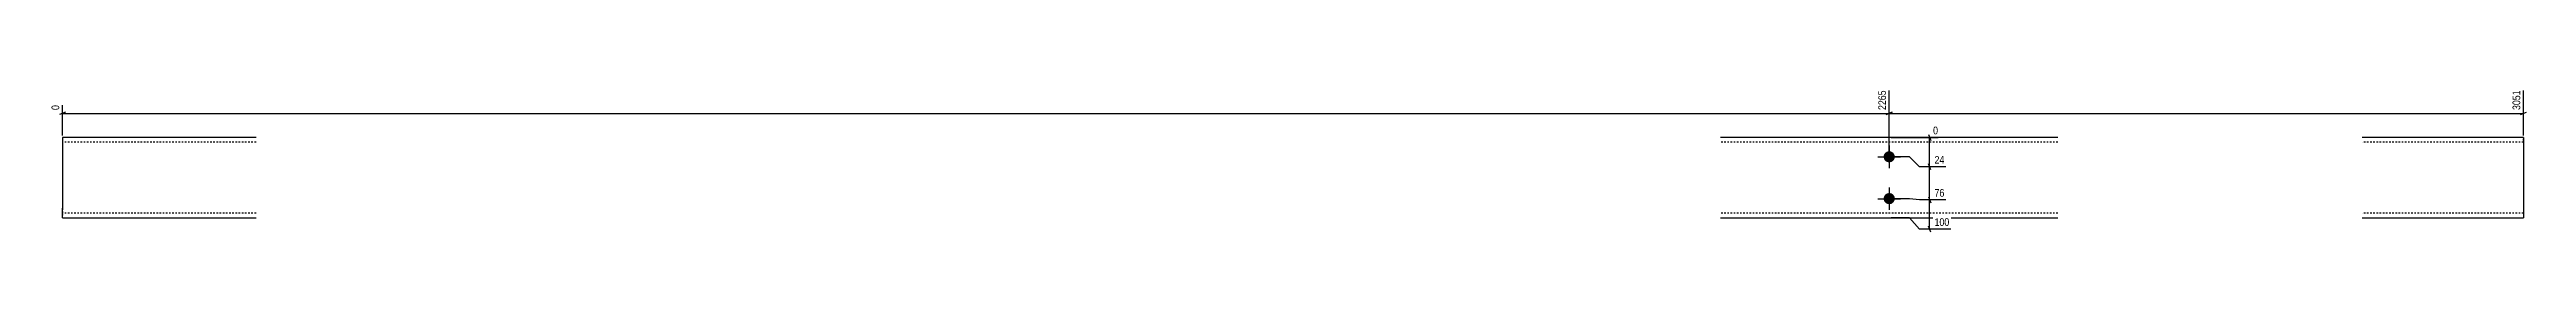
# Model space of a CAD drawing. Header units: millimetres. Extents: x 5 to 12026, y 8 to 186.
# Drawn here: x 5 to 3077, y 8 to 186 of the extents above; entities that cross this region are included whole.
import ezdxf

# ---------------------------------------------------------------- set-up
doc = ezdxf.new("R2010")
doc.units = ezdxf.units.MM
doc.linetypes.add('DXK_LINE_DOT2', pattern=[3.9198, 1.9599, -1.9599])
doc.layers.add('MÅLSÆTNING', color=7, linetype='Continuous')
doc.layers.add('STÅL', color=7, linetype='Continuous')
doc.styles.add('Arial Narrow', font='ARIALN.TTF', dxfattribs={"height": 0.2})

msp = doc.modelspace()

# ---------------------------------------------------------------- hatches: boundary and pattern name
at = {"layer": 'STÅL', "linetype": 'Continuous'}
for points in [[(2286.5, 108.3, -1), (2286.5, 94.3, -1)], [(2286.5, 56.3, -1), (2286.5, 42.3, -1)]]:
    msp.add_hatch(color=3, dxfattribs=at).paths.add_polyline_path(points)

# ---------------------------------------------------------------- linework, layer by layer
at = {"layer": 'MÅLSÆTNING', "color": 7, "linetype": 'Continuous'}
for p, q in [((25.3, 156.8), (17.8, 153.8)), ((21.5, 127.8), (21.5, 165.6)), ((21.5, 155.3), (2286.5, 155.3)), ((2290.3, 156.8), (2282.8, 153.8)), ((2282.8, 153.8), (2290.3, 156.8)), ((2286.5, 103.8), (2286.5, 183.9)), ((2286.5, 103.8), (2286.5, 183.9)), ((2286.5, 155.3), (3072.9, 155.3)), ((3069.1, 153.8), (3076.6, 156.8)), ((3072.9, 127.8), (3072.9, 183.9)), ((2289, 125.3), (2347, 125.3)), ((2335.1, 129), (2338.1, 121.5)), ((2336.6, 88.8), (2336.6, 125.3)), ((2311.6, 101.3), (2289, 101.3)), ((2311.6, 101.3), (2289, 101.3)), ((2324.1, 88.8), (2311.6, 101.3)), ((2324.1, 88.8), (2311.6, 101.3)), ((2338.1, 85), (2335.1, 92.5)), ((2338.1, 85), (2335.1, 92.5)), ((2356.7, 88.8), (2324.1, 88.8)), ((2356.7, 88.8), (2324.1, 88.8)), ((2336.6, 47.7), (2336.6, 88.8)), ((2311.6, 49.2), (2289, 49.2)), ((2311.6, 49.2), (2289, 49.2)), ((2324.1, 47.7), (2311.6, 49.2)), ((2324.1, 47.7), (2311.6, 49.2)), ((2356.7, 47.7), (2324.1, 47.7)), ((2356.7, 47.7), (2324.1, 47.7)), ((2335.1, 51.5), (2338.1, 44)), ((2335.1, 51.5), (2338.1, 44)), ((2336.6, 11.3), (2336.6, 47.7)), ((2311.6, 25.3), (2289, 25.3)), ((2324.1, 11.3), (2311.6, 25.3)), ((2362.8, 11.3), (2324.1, 11.3)), ((2338.1, 7.5), (2335.1, 15))]:
    msp.add_line(p, q, dxfattribs=at)
at = {"layer": 'STÅL', "color": 2, "linetype": 'Continuous'}
for p, q in [((21.5, 125.3), (21.5, 113.3)), ((261.5, 125.3), (21.5, 125.3)), ((2495.5, 125.3), (2077.5, 125.3)), ((3072.9, 125.3), (2872.9, 125.3)), ((3072.9, 125.3), (3072.9, 124.3)), ((3072.9, 124.3), (3072.9, 113.3)), ((21.5, 113.3), (21.5, 37.3)), ((3072.9, 113.3), (3072.9, 37.3)), ((21.5, 26.2), (21.5, 37.3)), ((3072.9, 37.3), (3072.9, 25.3)), ((21.5, 25.3), (21.5, 26.2)), ((21.5, 25.3), (261.5, 25.3)), ((2077.5, 25.3), (2495.5, 25.3)), ((2872.9, 25.3), (3072.9, 25.3))]:
    msp.add_line(p, q, dxfattribs=at)
at = {"layer": 'STÅL', "color": 7, "linetype": 'DXK_LINE_DOT2'}
for p, q in [((21.5, 125.3), (21.5, 124.3)), ((21.5, 124.3), (21.5, 121.7)), ((3072.9, 121.7), (3072.9, 125.3)), ((261.5, 119.3), (21.5, 119.3)), ((2495.5, 119.3), (2077.5, 119.3)), ((3072.9, 119.3), (2872.9, 119.3)), ((21.5, 37.3), (21.5, 28.8)), ((261.5, 31.3), (21.5, 31.3)), ((2495.5, 31.3), (2077.5, 31.3)), ((3072.9, 31.3), (2872.9, 31.3))]:
    msp.add_line(p, q, dxfattribs=at)
at = {"layer": 'STÅL', "color": 3, "linetype": 'Continuous'}
for p, q in [((2272.5, 101.3), (2300.5, 101.3)), ((2286.5, 115.3), (2286.5, 87.3)), ((2286.5, 63.3), (2286.5, 35.3)), ((2272.5, 49.2), (2300.5, 49.2))]:
    msp.add_line(p, q, dxfattribs=at)

# ---------------------------------------------------------------- next in the draw order: wipeouts: each hides what was drawn before it
at = {"color": 0, "linetype": 'Continuous'}
for points in [[(2284.5, 185.9), (2270.5, 185.9), (2270.5, 157.5), (2284.5, 157.5)], [(3070.9, 185.9), (3056.9, 185.9), (3056.9, 157.5), (3070.9, 157.5)], [(19.5, 167.6), (5.5, 167.6), (5.5, 157.5), (19.5, 157.5)], [(2349, 127.3), (2349, 141.3), (2338.9, 141.3), (2338.9, 127.3)], [(2356.9, 90.8), (2356.9, 104.8), (2340.7, 104.8), (2340.7, 90.8)], [(2356.9, 49.7), (2356.9, 63.7), (2340.7, 63.7), (2340.7, 49.7)], [(2363, 13.3), (2363, 27.3), (2340.7, 27.3), (2340.7, 13.3)]]:
    msp.add_wipeout(points, dxfattribs=at).dxf.layer = 'MÅLSÆTNING'

# ---------------------------------------------------------------- next in the draw order: texts
at = {"layer": 'MÅLSÆTNING', "color": 3, "linetype": 'Continuous', "style": 'Arial Narrow'}
for s, p in [('0', (17.5, 159.5)), ('2265', (2282.5, 159.5)), ('3051', (3068.9, 159.5))]:
    msp.add_text(s, height=9.54, rotation=90.0002, dxfattribs=at).set_placement(p)
for s, p in [('0', (2340.9, 129.3)), ('24', (2342.7, 92.8)), ('76', (2342.7, 51.7)), ('100', (2342.7, 15.3))]:
    msp.add_text(s, height=9.54, dxfattribs=at).set_placement(p)

doc.saveas('drawing.dxf')
